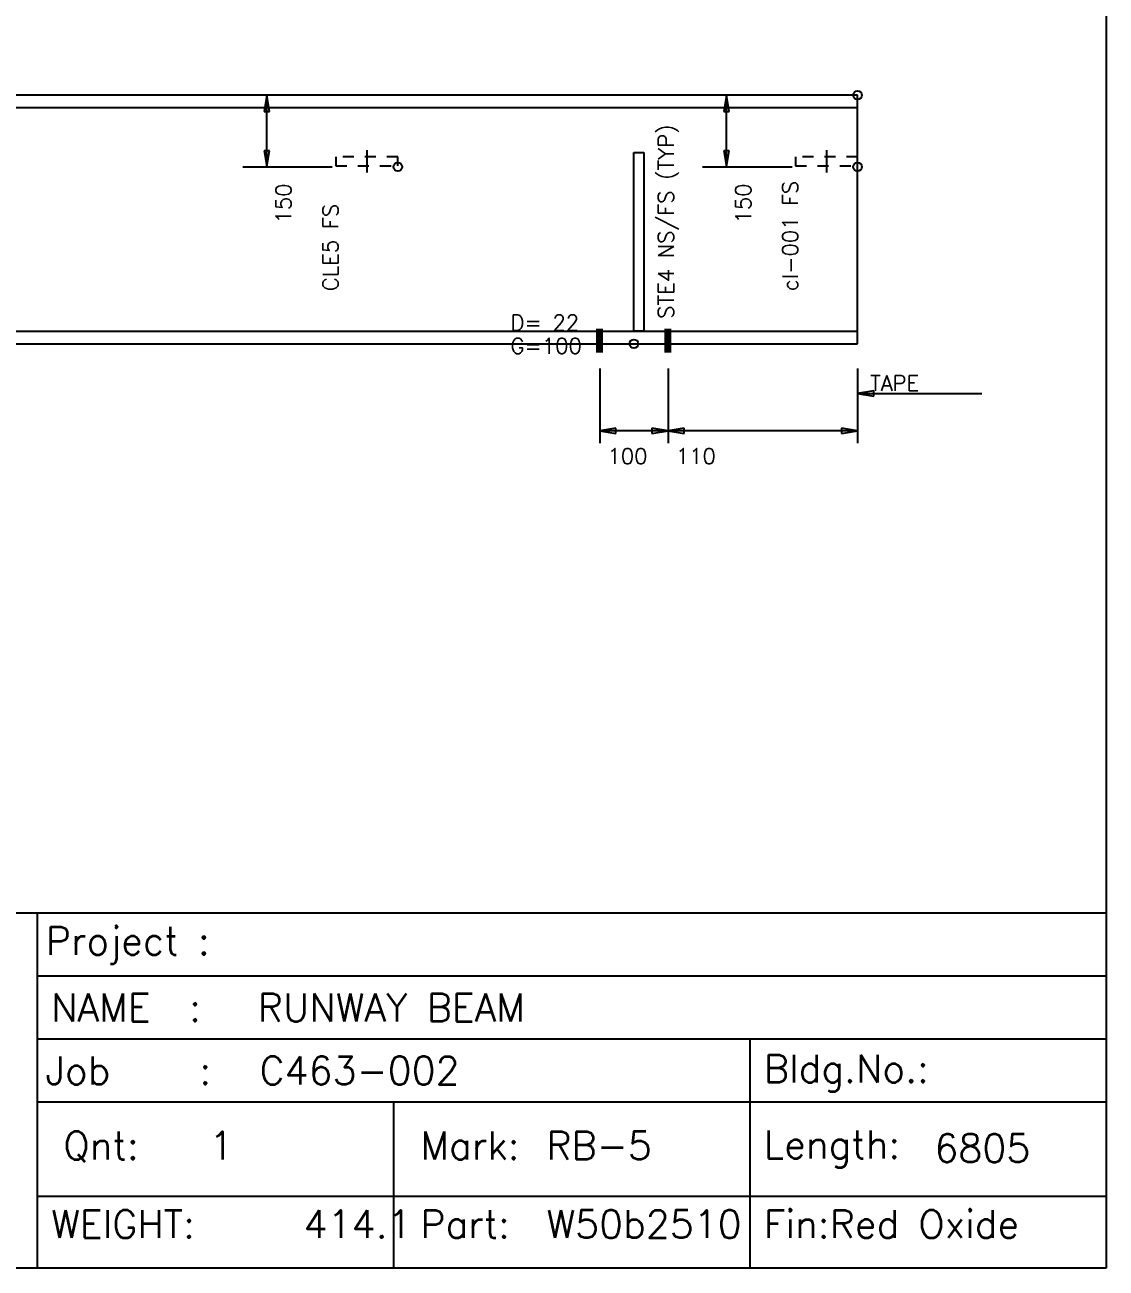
# Model space of a CAD drawing. Extents: x 0 to 420, y 0 to 297.
# Drawn here: x 309.5 to 420, y 0 to 127.1 of the extents above; entities that cross this region are included whole.
import ezdxf

# ---------------------------------------------------------------- set-up
doc = ezdxf.new("R2010")
doc.units = 0
doc.linetypes.add('CONTIN', pattern=[0])
doc.linetypes.add('DASHED', pattern=[2.38, 1.19, -1.19])
doc.layers.get('0').update_dxf_attribs({"linetype": 'CONTIN'})
for name, color, linetype in [('1', 7, 'CONTIN'), ('11', 7, 'CONTIN'), ('15', 6, 'CONTIN'), ('2', 7, 'CONTIN'), ('21', 7, 'CONTIN'), ('22', 7, 'CONTIN'), ('3', 1, 'CONTIN'), ('6', 4, 'CONTIN'), ('7', 3, 'DASHED'), ('9', 7, 'CONTIN')]:
    doc.layers.add(name, color=color, linetype=linetype)
doc.styles.add('SIMPLEX', font='SIMPLEX')

# ---------------------------------------------------------------- blocks, each defined once
blk = doc.blocks.new('CZEBORDR')
at = {"layer": '22'}
for p, q in [((420, 297), (420, 0)), ((420, 0), (0, 0))]:
    blk.add_line(p, q, dxfattribs=at)
blk = doc.blocks.new('LOGO')
at = {"linetype": 'CONTINUOUS'}
for p, q in [((-230.55, 36.3), (0, 36.3)), ((-138.23, 36.3), (0, 36.3)), ((-138.23, 36.3), (-109.26, 36.3)), ((-109.26, 36.3), (-109.26, 0)), ((-109.26, 36.3), (0, 36.3)), ((0, 36.3), (0, 0)), ((-109.26, 29.89), (0, 29.89)), ((-109.26, 23.45), (0, 23.45)), ((-36.42, 23.45), (-36.42, 0)), ((-109.26, 17.01), (0, 17.01)), ((-72.84, 17.01), (-72.84, 0)), ((-109.26, 7.37), (0, 7.37)), ((0, 0), (-230.55, 0)), ((-109.26, 0), (-138.23, 0))]:
    blk.add_line(p, q, dxfattribs=at)
at = {"layer": '22'}
for p, q in [((0, 297), (0, 0)), ((0, 0), (-420, 0))]:
    blk.add_line(p, q, dxfattribs=at)
at = {"style": 'SIMPLEX'}
for s, height, p in [('Project :', 2.857, (-108.38, 32.01)), ('NAME  :', 2.857, (-107.83, 25.21)), ('RUNWAY BEAM', 2.8575, (-86.71, 25.21)), ('Job    :', 2.857, (-108.38, 18.77)), ('C463-002', 2.857, (-86.53, 18.77)), ('Bldg.No.:', 2.857, (-34.99, 18.96)), ('Length:', 2.857, (-34.99, 11.2)), ('Qnt:', 2.857, (-106.58, 11.12)), ('   1', 2.857, (-98.06, 11.12)), ('Mark:', 2.857, (-70.1, 11.12)), ('RB-5', 2.857, (-57.21, 11.12)), ('6805', 2.857, (-17.55, 10.83)), ('WEIGHT:', 2.857, (-107.83, 3.08)), ('    414.1', 2.857, (-90.53, 3.08)), ('Part:', 2.857, (-70.1, 3.08)), ('W50b2510', 2.857, (-57.21, 3.08)), ('Fin:Red Oxide', 2.8575, (-34.99, 3.08))]:
    blk.add_text(s, height=height, dxfattribs=at).set_placement(p)
blk = doc.blocks.new('MAG_CRCL')
at = {"layer": '15'}
blk.add_circle((0, 0), 0.889, dxfattribs=at)
blk = doc.blocks.new('WVCLPB')
at = {"layer": '6'}
blk.add_line((3.175, 0.762), (3.175, -1.778), dxfattribs=at)
at = {"layer": '7'}
for p, q in [((0, 0), (6.35, 0)), ((0, -1.016), (0, 0)), ((6.35, 0), (6.35, -1.016)), ((6.35, -1.016), (0, -1.016))]:
    blk.add_line(p, q, dxfattribs=at)
blk = doc.blocks.new('ARROW')
at = {"layer": '2'}
for p, q in [((0, 0), (-1.651, 0.275)), ((-1.651, 0.275), (-1.651, -0.275)), ((-1.651, -0.275), (0, 0))]:
    blk.add_line(p, q, dxfattribs=at)
blk = doc.blocks.new('CYAN_TICK')
at = {"layer": '6'}
blk.add_line((-1.6, 0), (1.6, 0), dxfattribs=at)
blk = doc.blocks.new('LSFHOL')
at = {"layer": '6', "xscale": 0.75, "yscale": 0.75, "zscale": 0.75, "rotation": 90}
for p in [(-0.254, 0.317), (-0.127, 0.317), (0, 0.317), (0.127, 0.317), (0.254, 0.317)]:
    blk.add_blockref('CYAN_TICK', p, dxfattribs=at)
blk = doc.blocks.new('WEBSTF')
at = {"layer": '9'}
for p, q in [((0, 0), (0, 25.4)), ((0, 25.4), (1.016, 25.4)), ((1.016, 25.4), (1.016, 0)), ((1.016, 0), (0, 0))]:
    blk.add_line(p, q, dxfattribs=at)
blk = doc.blocks.new('CZEPIECE')
at = {"layer": '1'}
for p, q in [((394.6, 55.88), (50.8, 55.88)), ((394.6, 30.48), (394.6, 55.88)), ((50.8, 54.61), (394.6, 54.61)), ((50.8, 31.75), (394.6, 31.75)), ((50.8, 30.48), (394.6, 30.48))]:
    blk.add_line(p, q, dxfattribs=at)
at = {"layer": '2'}
for p, q in [((334.204, 48.553), (334.204, 55.88)), ((381.189, 48.553), (381.189, 55.88)), ((331.765, 48.553), (340.909, 48.553)), ((378.75, 48.553), (387.894, 48.553)), ((368.247, 27.94), (368.247, 20.32)), ((375.232, 27.94), (375.232, 20.32)), ((394.6, 27.94), (394.6, 20.32)), ((394.6, 25.4), (407.3, 25.4)), ((394.6, 21.59), (368.247, 21.59))]:
    blk.add_line(p, q, dxfattribs=at)
at = {"xscale": -1, "yscale": 0.9, "zscale": 0.9}
for p in [(347.615, 49.569), (394.6, 49.569)]:
    blk.add_blockref('WVCLPB', p, dxfattribs=at)
at = {"yscale": 0.72, "zscale": 0.72}
blk.add_blockref('WEBSTF', (371.74, 31.75), dxfattribs=at)
at = {"rotation": 180}
blk.add_blockref('ARROW', (394.6, 25.4), dxfattribs=at)
at = {"layer": '15', "xscale": 0.5, "yscale": 0.5, "zscale": 0.5}
for p in [(394.6, 55.88), (347.615, 48.553), (394.6, 48.553), (371.74, 30.48)]:
    blk.add_blockref('MAG_CRCL', p, dxfattribs=at)
at = {"layer": '2'}
for p, rotation in [((334.204, 55.88), 90), ((381.189, 55.88), 90), ((334.204, 48.553), -90), ((381.189, 48.553), -90), ((368.247, 21.59), 180), ((375.232, 21.59), 180)]:
    blk.add_blockref('ARROW', p, dxfattribs=dict(at, rotation=rotation))
for p in [(375.232, 21.59), (394.6, 21.59)]:
    blk.add_blockref('ARROW', p, dxfattribs=at)
at = {"layer": '6'}
for p in [(368.247, 30.48), (375.232, 30.48)]:
    blk.add_blockref('LSFHOL', p, dxfattribs=at)
at = {"layer": '11', "style": 'SIMPLEX'}
for p in [(336.722, 42.785), (383.708, 42.785)]:
    blk.add_text('150', height=1.587, rotation=90, dxfattribs=at).set_placement(p)
for s, p in [('100', (369.041, 18.193)), ('110', (376.026, 18.193))]:
    blk.add_text(s, height=1.587, dxfattribs=at).set_placement(p)
at = {"layer": '2', "style": 'SIMPLEX'}
blk.add_text('TAPE', height=1.587, dxfattribs=at).set_placement((395.87, 25.654))
at = {"layer": '21', "style": 'SIMPLEX'}
for s, p in [('D= 22', (359.119, 31.845)), ('G=100', (359.119, 29.464))]:
    blk.add_text(s, height=1.587, dxfattribs=at).set_placement(p)
at = {"layer": '3', "style": 'SIMPLEX'}
for s, p in [('STE4 NS/FS (TYP)', (375.804, 33.02)), ('cl-001 FS', (388.504, 35.853)), ('CLE5 FS', (341.519, 35.853))]:
    blk.add_text(s, height=1.587, rotation=90, dxfattribs=at).set_placement(p)

msp = doc.modelspace()

# ---------------------------------------------------------------- block references
msp.add_blockref('CZEPIECE', (0, 64))
at = {"layer": '1'}
msp.add_blockref('CZEBORDR', (0, 0), dxfattribs=at)
at = {"layer": '2'}
msp.add_blockref('LOGO', (420, 0), dxfattribs=at)

doc.saveas('drawing.dxf')
